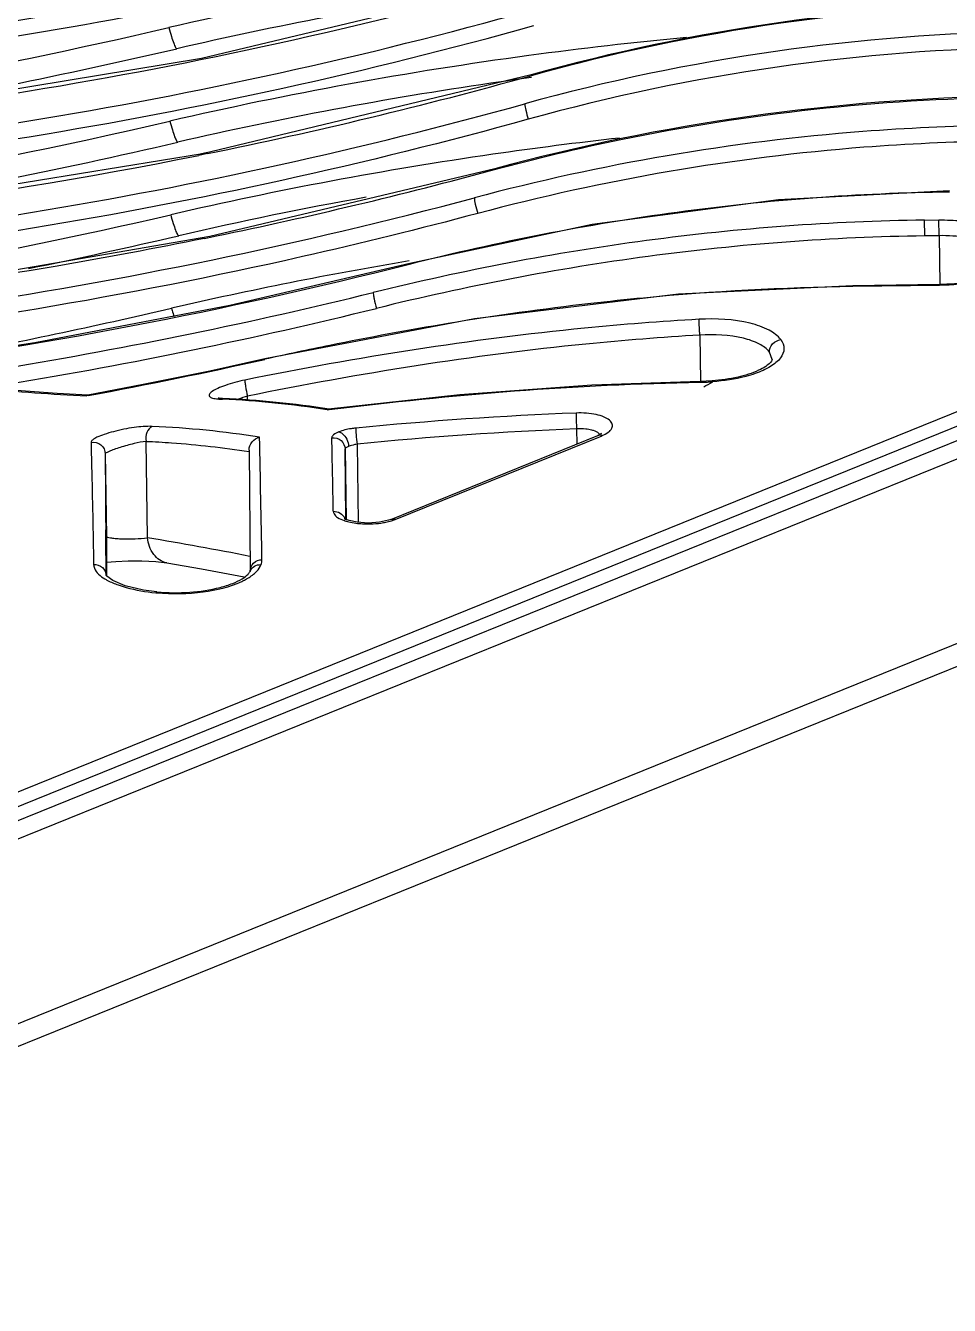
# Model space of a CAD drawing. Header units: millimetres. Extents: x 3083 to 7283, y 1609 to 4579.
# Drawn here: x 6122.3 to 6166, y 4081.9 to 4142.5 of the extents above; entities that cross this region are included whole.
import ezdxf

# ---------------------------------------------------------------- set-up
doc = ezdxf.new("R2010")
doc.units = ezdxf.units.MM

msp = doc.modelspace()

# ---------------------------------------------------------------- linework, layer by layer
at = {"linetype": 'Continuous'}
for p, q in [((6145.836, 4144.56, -163.187), (6130.6, 4140.907, -163.187)), ((6091.027, 4093.021, -163.187), (6215.011, 4143.244, -163.187)), ((6091.11, 4093.748, -163.187), (6212.68, 4142.994, -163.187)), ((6091.912, 4092.704, -163.187), (6215.859, 4142.912, -163.187)), ((6092.322, 4092.003, -163.187), (6216.27, 4142.211, -163.187)), ((6130.6, 4140.907, -163.187), (6114.537, 4138.262, -163.187)), ((6146.189, 4140.139, -163.187), (6130.633, 4136.402, -163.187)), ((6146.178, 4140.096, -163.187), (6146.189, 4140.139, -163.187)), ((6146.189, 4140.139, -163.187), (6146.189, 4140.139, -163.187)), ((6130.633, 4136.402, -163.187), (6114.26, 4133.725, -163.187)), ((6130.87, 4136.459, -163.187), (6130.451, 4136.372, -163.187)), ((6130.881, 4136.412, -163.187), (6130.461, 4136.327, -163.187)), ((6144.457, 4135.69, -163.187), (6130.994, 4132.485, -163.187)), ((6144.457, 4135.689, -163.187), (6144.446, 4135.656, -163.187)), ((6157.884, 4134.228, -163.187), (6149.064, 4133.058, -163.187)), ((6165.959, 4134.653, -163.187), (6157.884, 4134.228, -163.187)), ((6215.678, 4133.231, -163.187), (6092.45, 4083.314, -163.187)), ((6149.064, 4133.058, -163.187), (6140.444, 4131.212, -163.187)), ((6164.786, 4133.264, -163.187), (6165.459, 4133.273, -163.187)), ((6164.796, 4132.52, -163.187), (6164.786, 4133.264, -163.187)), ((6165.469, 4132.529, -163.187), (6165.459, 4133.273, -163.187)), ((6130.994, 4132.485, -163.187), (6116.717, 4130.03, -163.187)), ((6165.469, 4132.529, -163.187), (6164.796, 4132.52, -163.187)), ((6165.469, 4132.529, -163.187), (6165.503, 4130.221, -163.187)), ((6214.92, 4131.839, -163.187), (6091.692, 4081.922, -163.187)), ((6140.444, 4131.212, -163.187), (6131.927, 4129.224, -163.187)), ((6140.444, 4131.212, -163.187), (6140.434, 4131.188, -163.187)), ((6161.396, 4130.164, -163.187), (6153.144, 4129.763, -163.187)), ((6165.489, 4130.221, -163.187), (6161.396, 4130.164, -163.187)), ((6165.489, 4130.176, -163.187), (6161.396, 4130.119, -163.187)), ((6161.396, 4130.119, -163.187), (6161.396, 4130.164, -163.187)), ((6165.489, 4130.176, -163.187), (6165.489, 4130.221, -163.187)), ((6153.144, 4129.763, -163.187), (6143.508, 4128.6, -163.187)), ((6131.927, 4129.224, -163.187), (6122.713, 4127.463, -163.187)), ((6143.508, 4128.6, -163.187), (6133.593, 4126.695, -163.187)), ((6122.713, 4127.463, -163.187), (6113.904, 4126.141, -163.187)), ((6154.16, 4127.825, -163.187), (6154.192, 4125.638, -163.187)), ((6157.577, 4126.67, -163.187), (6157.449, 4127.022, -163.187)), ((6133.593, 4126.695, -163.187), (6130.991, 4126.126, -163.187)), ((6133.585, 4126.679, -163.187), (6133.593, 4126.695, -163.187)), ((6130.991, 4126.126, -163.187), (6127.84, 4125.481, -163.187)), ((6154.176, 4125.638, -163.187), (6149.048, 4125.455, -163.187)), ((6154.74, 4125.663, -163.187), (6154.176, 4125.638, -163.187)), ((6154.176, 4125.594, -163.187), (6154.176, 4125.638, -163.187)), ((6154.74, 4125.663, -163.187), (6154.739, 4125.663, -163.187)), ((6154.773, 4125.62, -163.187), (6154.74, 4125.663, -163.187)), ((6123.761, 4125.061, -163.187), (6121.852, 4125.198, -163.187)), ((6125.24, 4124.979, -163.187), (6123.761, 4125.061, -163.187)), ((6127.84, 4125.481, -163.187), (6125.212, 4124.977, -163.187)), ((6149.048, 4125.455, -163.187), (6142.817, 4125, -163.187)), ((6125.213, 4124.978, -163.187), (6125.154, 4124.952, -163.187)), ((6125.242, 4124.969, -163.187), (6125.154, 4124.952, -163.187)), ((6125.242, 4124.968, -163.187), (6125.154, 4124.952, -163.187)), ((6131.421, 4124.841, -163.187), (6131.389, 4124.848, -163.187)), ((6131.563, 4124.826, -163.187), (6131.421, 4124.841, -163.187)), ((6131.459, 4124.8, -163.187), (6131.594, 4124.825, -163.187)), ((6131.459, 4124.8, -163.187), (6131.591, 4124.794, -163.187)), ((6131.459, 4124.8, -163.187), (6131.592, 4124.792, -163.187)), ((6131.594, 4124.825, -163.187), (6131.563, 4124.826, -163.187)), ((6131.594, 4124.825, -163.187), (6131.595, 4124.825, -163.187)), ((6132.771, 4124.751, -163.187), (6132.769, 4124.936, -163.187)), ((6142.817, 4125, -163.187), (6136.602, 4124.319, -163.187)), ((6136.601, 4124.319, -163.187), (6136.533, 4124.288, -163.187)), ((6136.533, 4124.288, -163.187), (6136.635, 4124.3, -163.187)), ((6136.533, 4124.288, -163.187), (6136.635, 4124.299, -163.187)), ((6148.33, 4123.391, -163.187), (6148.341, 4122.669, -163.187)), ((6128.037, 4118.24, -163.187), (6127.97, 4122.799, -163.187)), ((6137.948, 4122.667, -163.187), (6138.001, 4118.968, -163.187)), ((6139.544, 4119.108, -163.187), (6149.329, 4123.069, -163.187)), ((6139.748, 4119.105, -163.187), (6149.533, 4123.066, -163.187)), ((6149.329, 4123.069, -163.187), (6149.328, 4123.069, -163.187)), ((6149.481, 4123.149, -163.187), (6149.329, 4123.072, -163.187)), ((6149.511, 4123.168, -163.187), (6149.481, 4123.149, -163.187)), ((6149.493, 4123.137, -163.187), (6149.511, 4123.168, -163.187)), ((6126.039, 4122.21, -163.187), (6126.095, 4118.306, -163.187)), ((6132.842, 4122.38, -163.187), (6132.893, 4116.667, -163.187)), ((6137.382, 4122.438, -163.187), (6137.431, 4119.086, -163.187)), ((6137.411, 4119.156, -163.187), (6137.382, 4122.438, -163.187)), ((6137.37, 4119.141, -163.187), (6137.354, 4119.151, -163.187)), ((6137.482, 4119.087, -163.187), (6137.37, 4119.141, -163.187)), ((6137.412, 4119.121, -163.187), (6137.411, 4119.152, -163.187)), ((6137.571, 4119.055, -163.187), (6137.482, 4119.087, -163.187)), ((6137.95, 4118.972, -163.187), (6137.571, 4119.055, -163.187)), ((6138.467, 4118.936, -163.187), (6137.95, 4118.972, -163.187)), ((6139.006, 4118.973, -163.187), (6138.467, 4118.936, -163.187)), ((6139.434, 4119.069, -163.187), (6139.006, 4118.973, -163.187)), ((6139.543, 4119.108, -163.187), (6139.434, 4119.069, -163.187)), ((6139.544, 4119.108, -163.187), (6139.543, 4119.108, -163.187)), ((6139.748, 4119.105, -163.187), (6139.544, 4119.108, -163.187)), ((6126.066, 4118.327, -163.187), (6126.064, 4118.615, -163.187)), ((6126.082, 4116.451, -163.187), (6126.066, 4118.327, -163.187)), ((6126.095, 4118.306, -163.187), (6126.096, 4118.292, -163.187)), ((6126.538, 4117.117, -163.187), (6127.122, 4117.142, -163.187)), ((6127.122, 4117.142, -163.187), (6127.773, 4117.142, -163.187)), ((6127.773, 4117.142, -163.187), (6128.429, 4117.109, -163.187)), ((6126.103, 4117.078, -163.187), (6126.538, 4117.117, -163.187)), ((6128.429, 4117.109, -163.187), (6128.955, 4117.046, -163.187)), ((6128.955, 4117.046, -163.187), (6128.954, 4117.046, -163.187)), ((6128.954, 4117.046, -163.187), (6130.587, 4116.764, -163.187)), ((6130.587, 4116.764, -163.187), (6132.606, 4116.395, -163.187)), ((6132.891, 4116.655, -163.187), (6132.887, 4116.644, -163.187)), ((6132.887, 4116.644, -163.187), (6132.888, 4116.645, -163.187)), ((6132.893, 4116.669, -163.187), (6132.891, 4116.655, -163.187)), ((6132.893, 4116.667, -163.187), (6132.893, 4116.669, -163.187)), ((6126.082, 4116.451, -163.187), (6126.082, 4116.449, -163.187)), ((6126.111, 4116.426, -163.187), (6126.082, 4116.449, -163.187)), ((6126.106, 4116.472, -163.187), (6126.107, 4116.429, -163.187)), ((6126.402, 4116.212, -163.187), (6126.111, 4116.426, -163.187)), ((6126.985, 4115.969, -163.187), (6126.402, 4116.212, -163.187)), ((6127.845, 4115.764, -163.187), (6126.985, 4115.969, -163.187)), ((6128.487, 4115.68, -163.187), (6127.845, 4115.764, -163.187)), ((6128.426, 4115.637, -163.187), (6128.487, 4115.68, -163.187)), ((6128.487, 4115.68, -163.187), (6128.487, 4115.68, -163.187))]:
    msp.add_line(p, q, dxfattribs=at)
for centre, radius, start, end in [((6170.863, 3961.598, -163.187), 185.545, 97.78569, 103.02298), ((6170.831, 3962.393, -163.187), 183.708, 98.51278, 103.02453), ((6086.54, 4357.208, -163.187), 222.168, 272.9824, 285.56309), ((6171.251, 4050.087, -163.187), 93.436, 90.76068, 105.56597), ((6171.259, 4050.226, -163.187), 93.342, 90.76612, 105.57952), ((6086.563, 4356.997, -163.187), 222.695, 272.97809, 285.56358), ((6061.836, 4432.902, -163.187), 298.205, 277.87516, 283.02634), ((6171.082, 4047.78, -163.187), 94.413, 90.77845, 105.48092), ((6061.882, 4433.334, -163.187), 299.671, 279.91682, 283.02661), ((6171.091, 4047.779, -163.187), 93.67, 90.78427, 105.50782), ((6171.03, 3956.294, -163.187), 186.432, 95.38581, 97.69224), ((6170.909, 3957.157, -163.187), 185.561, 97.69088, 103.02278), ((6170.894, 3957.862, -163.187), 183.816, 98.32652, 103.02324), ((6086.93, 4352.499, -163.187), 220.511, 281.49689, 285.58604), ((6170.973, 3957.345, -163.187), 184.339, 97.72309, 98.32752), ((6170.167, 4041.329, -163.187), 97.8, 90.81654, 105.24083), ((6061.845, 4428.641, -163.187), 298.373, 276.99159, 283.02568), ((6171.047, 3952.08, -163.187), 186.22, 96.37779, 98.23611), ((6061.912, 4428.971, -163.187), 299.734, 279.6944, 283.02635), ((6086.462, 4354.954, -163.187), 223.01, 272.99902, 281.379), ((6170.946, 3952.762, -163.187), 185.53, 98.23541, 103.02316), ((6086.426, 4349.445, -163.187), 221.521, 281.68822, 285.18391), ((6170.86, 3953.819, -163.187), 183.427, 100.19711, 103.02651), ((6061.849, 4424.452, -163.187), 298.612, 277.84189, 283.02284), ((6062.07, 4424.015, -163.187), 299.191, 281.6347, 283.02791), ((6086.173, 4350.607, -163.187), 222.71, 281.5416, 281.69126), ((6084.779, 4350.449, -163.187), 226.214, 277.40586, 284.24253), ((6170.937, 3948.601, -163.187), 185.262, 99.48105, 103.02574), ((6163.025, 4008.883, -163.187), 121.247, 90.76944, 95.45607), ((6084.475, 4349.972, -163.187), 226.716, 279.35411, 283.8425), ((6164.643, 3993.364, -163.187), 136.853, 96.56323, 99.41654), ((6163.647, 4001.636, -163.187), 128.52, 95.42515, 96.54355), ((6062.074, 4419.133, -163.187), 297.7, 280.86479, 283.02748), ((6084.7, 4348.623, -163.187), 226.117, 279.34711, 283.85941), ((6167.127, 3978.385, -163.187), 152.036, 99.41622, 101.55666), ((6170.277, 3962.757, -163.187), 167.979, 101.54165, 102.61697), ((6083.913, 4347.746, -163.187), 226.579, 280.50969, 282.66361), ((6122.882, 4181.028, -163.187), 63.931, 299.47687, 299.92348), ((6154.009, 4136.302, -163.187), 10.709, 273.02832, 274.0899), ((6130.076, 4228.322, -163.187), 103.487, 264.56705, 267.27381), ((6153.991, 4136.7, -163.187), 11.108, 270.95389, 271.98481), ((6153.997, 4136.533, -163.187), 10.941, 271.98423, 273.02892), ((6131.565, 4127.321, -163.187), 2.524, 265.58975, 267.58456), ((6129.539, 4080.413, -163.187), 44.429, 80.94335, 87.35304), ((6129.665, 4080.256, -163.187), 44.61, 81.01399, 87.52215), ((6135.088, 4117.168, -163.187), 8.107, 106.6242, 109.84935), ((6155.401, 3944.135, -163.187), 180.144, 92.25752, 95.57929), ((6126.273, 4078.515, -163.187), 45.036, 80.97447, 87.46277), ((6155.624, 3943.919, -163.187), 179.62, 92.3274, 95.64775), ((4652.23, 4091.068, -163.187), 1481.452, 1.010677, 1.234834), ((4495.596, 4089.011, -163.187), 1641.512, 1.063863, 1.185314), ((6149.426, 4122.778, -163.187), 0.311, 69.92755, 77.93144), ((7434.68, 4129.464, -163.187), 1308.661, 180.317607, 180.475005), ((6138.041, 4121.097, -163.187), 2.159, 250.84438, 253.1744), ((6136.875, 4118.943, -163.187), 0.54, 13.25224, 23.17443), ((6138.111, 4121.327, -163.187), 2.4, 253.14915, 254.06916), ((7041.464, 4122.824, -163.187), 915.379, 180.282777, 180.397576), ((6097.288, 3935.294, -163.187), 185.512, 78.93683, 80.45932), ((6129.297, 4124.832, -163.187), 9.236, 264.59029, 264.94855)]:
    msp.add_arc(centre, radius, start, end, dxfattribs=at)
for points, knots in [([(6102.38, 4140.387, -163.187), (6109.47, 4140.935, -163.187), (6123.591, 4142.658, -163.187), (6137.486, 4145.717, -163.187), (6144.33, 4147.575, -163.187)], [0, 0, 0, 0, 0.500683, 1, 1, 1, 1]), ([(6102.661, 4139.68, -163.187), (6109.731, 4140.232, -163.187), (6123.811, 4141.96, -163.187), (6137.666, 4145.014, -163.187), (6144.492, 4146.867, -163.187)], [0, 0, 0, 0, 0.500656, 1, 1, 1, 1]), ([(6145.825, 4144.506, -163.187), (6138.139, 4142.371, -163.187), (6122.499, 4138.932, -163.187), (6106.581, 4137.202, -163.187), (6098.593, 4136.749, -163.187)], [0, 0, 0, 0, 0.49927, 1, 1, 1, 1]), ([(6129.051, 4142.37, -163.187), (6129.089, 4142.232, -163.187), (6129.16, 4141.984, -163.187), (6129.262, 4141.674, -163.187), (6129.343, 4141.479, -163.187), (6129.392, 4141.395, -163.187), (6129.419, 4141.372, -163.187), (6129.429, 4141.375, -163.187)], [0, 0, 0, 0, 0.399782, 0.71465, 0.917446, 0.97269, 1, 1, 1, 1]), ([(6144.446, 4135.658, -163.187), (6146.422, 4136.19, -163.187), (6154.401, 4138.092, -163.187), (6162.62, 4138.998, -163.187), (6168.773, 4139.072, -163.187)], [0, 0, 0, 0, 0.24959, 1, 1, 1, 1]), ([(6098.649, 4131.007, -163.187), (6106.637, 4131.463, -163.187), (6122.555, 4133.193, -163.187), (6138.195, 4136.633, -163.187), (6145.881, 4138.768, -163.187)], [0, 0, 0, 0, 0.500732, 1, 1, 1, 1]), ([(6145.881, 4138.768, -163.187), (6145.88, 4138.666, -163.187), (6145.939, 4138.42, -163.187), (6146.001, 4138.179, -163.187), (6146.046, 4138.039, -163.187)], [0, 0, 0, 0, 0.408073, 1, 1, 1, 1]), ([(6146.046, 4138.04, -163.187), (6138.339, 4135.899, -163.187), (6122.656, 4132.45, -163.187), (6106.695, 4130.714, -163.187), (6098.686, 4130.255, -163.187)], [0, 0, 0, 0, 0.499279, 1, 1, 1, 1]), ([(6129.095, 4137.945, -163.187), (6129.132, 4137.807, -163.187), (6129.203, 4137.56, -163.187), (6129.305, 4137.249, -163.187), (6129.386, 4137.054, -163.187), (6129.435, 4136.97, -163.187), (6129.463, 4136.947, -163.187), (6129.472, 4136.95, -163.187)], [0, 0, 0, 0, 0.399782, 0.71465, 0.917446, 0.97269, 1, 1, 1, 1]), ([(6168.1, 4137.735, -163.187), (6166.022, 4137.708, -163.187), (6157.736, 4137.336, -163.187), (6149.501, 4135.92, -163.187), (6143.498, 4134.32, -163.187)], [0, 0, 0, 0, 0.250692, 1, 1, 1, 1]), ([(6168.11, 4136.991, -163.187), (6166.044, 4136.963, -163.187), (6157.809, 4136.586, -163.187), (6149.624, 4135.175, -163.187), (6143.657, 4133.58, -163.187)], [0, 0, 0, 0, 0.250641, 1, 1, 1, 1]), ([(6109.995, 4128.052, -163.187), (6112.825, 4128.365, -163.187), (6124.1, 4129.823, -163.187), (6135.267, 4132.12, -163.187), (6143.498, 4134.32, -163.187)], [0, 0, 0, 0, 0.250508, 1, 1, 1, 1]), ([(6140.434, 4131.188, -163.187), (6144.597, 4132.242, -163.187), (6153.055, 4133.902, -163.187), (6161.655, 4134.552, -163.187), (6165.96, 4134.608, -163.187)], [0, 0, 0, 0, 0.499332, 1, 1, 1, 1]), ([(6143.498, 4134.32, -163.187), (6143.492, 4134.22, -163.187), (6143.554, 4133.969, -163.187), (6143.612, 4133.725, -163.187), (6143.657, 4133.58, -163.187)], [0, 0, 0, 0, 0.398523, 1, 1, 1, 1]), ([(6143.657, 4133.582, -163.187), (6140.908, 4132.847, -163.187), (6129.84, 4130.117, -163.187), (6118.565, 4128.236, -163.187), (6110.064, 4127.294, -163.187)], [0, 0, 0, 0, 0.249619, 1, 1, 1, 1]), ([(6129.138, 4133.52, -163.187), (6129.175, 4133.382, -163.187), (6129.246, 4133.135, -163.187), (6129.348, 4132.824, -163.187), (6129.429, 4132.629, -163.187), (6129.478, 4132.545, -163.187), (6129.506, 4132.522, -163.187), (6129.515, 4132.525, -163.187)], [0, 0, 0, 0, 0.399782, 0.71465, 0.917446, 0.97269, 1, 1, 1, 1]), ([(6164.786, 4133.264, -163.187), (6160.391, 4133.207, -163.187), (6151.613, 4132.549, -163.187), (6142.974, 4130.886, -163.187), (6138.717, 4129.84, -163.187)], [0, 0, 0, 0, 0.500647, 1, 1, 1, 1]), ([(6165.459, 4133.273, -163.187), (6165.82, 4133.278, -163.187), (6166.518, 4133.251, -163.187), (6167.502, 4133.104, -163.187), (6168.34, 4132.859, -163.187), (6168.978, 4132.539, -163.187), (6169.343, 4132.184, -163.187), (6169.454, 4131.873, -163.187), (6169.447, 4131.562, -163.187), (6169.193, 4131.167, -163.187), (6168.879, 4130.958, -163.187), (6168.693, 4130.856, -163.187)], [0, 0, 0, 0, 0.187137, 0.362467, 0.51537, 0.63869, 0.731395, 0.769811, 0.806693, 0.889428, 1, 1, 1, 1]), ([(6130.733, 4132.401, -163.187), (6128.416, 4131.928, -163.187), (6119.109, 4130.181, -163.187), (6109.693, 4129.026, -163.187), (6102.612, 4128.474, -163.187)], [0, 0, 0, 0, 0.24976, 1, 1, 1, 1]), ([(6164.796, 4132.52, -163.187), (6160.425, 4132.46, -163.187), (6151.692, 4131.797, -163.187), (6143.1, 4130.134, -163.187), (6138.865, 4129.089, -163.187)], [0, 0, 0, 0, 0.500536, 1, 1, 1, 1]), ([(6168.888, 4131.251, -163.187), (6168.885, 4131.441, -163.187), (6168.682, 4131.743, -163.187), (6168.288, 4132.002, -163.187), (6167.676, 4132.275, -163.187), (6166.721, 4132.486, -163.187), (6165.904, 4132.535, -163.187), (6165.469, 4132.529, -163.187)], [0, 0, 0, 0, 0.1471, 0.247526, 0.368438, 0.662773, 1, 1, 1, 1]), ([(6168.888, 4131.251, -163.187), (6168.888, 4131.235, -163.187), (6168.858, 4131.162, -163.187), (6168.727, 4131.024, -163.187), (6168.458, 4130.833, -163.187), (6167.844, 4130.552, -163.187), (6166.837, 4130.302, -163.187), (6165.961, 4130.227, -163.187), (6165.489, 4130.221, -163.187)], [0, 0, 0, 0, 0.013068, 0.062599, 0.15443, 0.28215, 0.613211, 1, 1, 1, 1]), ([(6168.693, 4130.856, -163.187), (6168.259, 4130.617, -163.187), (6167.189, 4130.294, -163.187), (6166.092, 4130.184, -163.187), (6165.489, 4130.176, -163.187)], [0, 0, 0, 0, 0.451165, 1, 1, 1, 1]), ([(6138.717, 4129.84, -163.187), (6138.714, 4129.806, -163.187), (6138.726, 4129.706, -163.187), (6138.767, 4129.454, -163.187), (6138.821, 4129.239, -163.187), (6138.865, 4129.089, -163.187)], [0, 0, 0, 0, 0.134578, 0.388775, 1, 1, 1, 1]), ([(6129.181, 4129.096, -163.187), (6129.19, 4129.061, -163.187), (6129.226, 4128.93, -163.187), (6129.264, 4128.8, -163.187), (6129.294, 4128.704, -163.187)], [0, 0, 0, 0, 0.263503, 1, 1, 1, 1]), ([(6154.123, 4128.574, -163.187), (6152.316, 4128.471, -163.187), (6145.11, 4127.908, -163.187), (6137.956, 4126.772, -163.187), (6132.646, 4125.698, -163.187)], [0, 0, 0, 0, 0.250374, 1, 1, 1, 1]), ([(6157.987, 4127.612, -163.187), (6157.847, 4127.801, -163.187), (6157.375, 4128.131, -163.187), (6156.08, 4128.564, -163.187), (6154.93, 4128.62, -163.187), (6154.123, 4128.574, -163.187)], [0, 0, 0, 0, 0.173224, 0.406638, 1, 1, 1, 1]), ([(6154.16, 4127.825, -163.187), (6154.155, 4127.894, -163.187), (6154.141, 4128.144, -163.187), (6154.124, 4128.394, -163.187), (6154.123, 4128.574, -163.187)], [0, 0, 0, 0, 0.27864, 1, 1, 1, 1]), ([(6154.16, 4127.825, -163.187), (6152.361, 4127.72, -163.187), (6145.183, 4127.152, -163.187), (6138.057, 4126.011, -163.187), (6132.769, 4124.936, -163.187)], [0, 0, 0, 0, 0.250286, 1, 1, 1, 1]), ([(6157.449, 4127.022, -163.187), (6157.33, 4127.184, -163.187), (6156.929, 4127.463, -163.187), (6155.828, 4127.832, -163.187), (6154.847, 4127.87, -163.187), (6154.16, 4127.825, -163.187)], [0, 0, 0, 0, 0.172908, 0.405598, 1, 1, 1, 1]), ([(6157.987, 4127.612, -163.187), (6158.077, 4127.489, -163.187), (6158.203, 4127.175, -163.187), (6157.973, 4126.674, -163.187), (6157.463, 4126.288, -163.187), (6157.026, 4126.096, -163.187), (6156.773, 4126.007, -163.187)], [0, 0, 0, 0, 0.194537, 0.39251, 0.655613, 1, 1, 1, 1]), ([(6157.449, 4127.022, -163.187), (6157.447, 4127.161, -163.187), (6157.567, 4127.452, -163.187), (6157.843, 4127.594, -163.187), (6157.987, 4127.612, -163.187)], [0, 0, 0, 0, 0.490082, 1, 1, 1, 1]), ([(6157.577, 4126.67, -163.187), (6157.578, 4126.61, -163.187), (6157.456, 4126.488, -163.187), (6157.253, 4126.316, -163.187), (6156.746, 4126.052, -163.187), (6155.902, 4125.797, -163.187), (6155.151, 4125.693, -163.187), (6154.74, 4125.663, -163.187)], [0, 0, 0, 0, 0.05759, 0.145457, 0.269688, 0.600296, 1, 1, 1, 1]), ([(6132.646, 4125.698, -163.187), (6132.486, 4125.665, -163.187), (6132.177, 4125.592, -163.187), (6131.745, 4125.461, -163.187), (6131.386, 4125.321, -163.187), (6131.147, 4125.198, -163.187), (6131.019, 4125.098, -163.187), (6130.966, 4125.037, -163.187), (6130.946, 4124.972, -163.187), (6130.973, 4124.914, -163.187), (6131.033, 4124.874, -163.187), (6131.166, 4124.826, -163.187), (6131.284, 4124.812, -163.187), (6131.371, 4124.805, -163.187)], [0, 0, 0, 0, 0.207077, 0.402933, 0.570694, 0.696658, 0.741633, 0.774908, 0.799352, 0.821908, 0.850664, 0.889505, 1, 1, 1, 1]), ([(6132.646, 4125.698, -163.187), (6132.642, 4125.665, -163.187), (6132.652, 4125.566, -163.187), (6132.686, 4125.312, -163.187), (6132.732, 4125.091, -163.187), (6132.768, 4124.936, -163.187)], [0, 0, 0, 0, 0.127659, 0.381367, 1, 1, 1, 1]), ([(6156.773, 4126.007, -163.187), (6156.626, 4125.955, -163.187), (6155.975, 4125.758, -163.187), (6155.296, 4125.658, -163.187), (6154.773, 4125.62, -163.187)], [0, 0, 0, 0, 0.228437, 1, 1, 1, 1]), ([(6149.534, 4123.069, -163.187), (6149.638, 4123.111, -163.187), (6149.812, 4123.2, -163.187), (6150.011, 4123.386, -163.187), (6150.042, 4123.628, -163.187), (6149.877, 4123.827, -163.187), (6149.606, 4123.972, -163.187), (6149.234, 4124.081, -163.187), (6148.789, 4124.14, -163.187), (6148.47, 4124.145, -163.187), (6148.305, 4124.139, -163.187)], [0, 0, 0, 0, 0.127169, 0.221058, 0.294352, 0.378286, 0.493082, 0.64034, 0.813263, 1, 1, 1, 1]), ([(6148.305, 4124.139, -163.187), (6148.305, 4124.1, -163.187), (6148.311, 4123.85, -163.187), (6148.321, 4123.6, -163.187), (6148.33, 4123.391, -163.187)], [0, 0, 0, 0, 0.159014, 1, 1, 1, 1]), ([(6128.266, 4123.507, -163.187), (6127.981, 4123.519, -163.187), (6127.36, 4123.463, -163.187), (6126.601, 4123.312, -163.187), (6126.019, 4123.142, -163.187), (6125.682, 4123.009, -163.187), (6125.469, 4122.899, -163.187), (6125.367, 4122.793, -163.187), (6125.368, 4122.749, -163.187)], [0, 0, 0, 0, 0.279662, 0.607246, 0.755856, 0.875652, 0.95705, 1, 1, 1, 1]), ([(6128.266, 4123.507, -163.187), (6128.147, 4123.46, -163.187), (6127.96, 4123.22, -163.187), (6127.943, 4122.938, -163.187), (6127.97, 4122.799, -163.187)], [0, 0, 0, 0, 0.475247, 1, 1, 1, 1]), ([(6137.084, 4123.245, -163.187), (6136.998, 4123.21, -163.187), (6136.866, 4123.153, -163.187), (6136.755, 4123.022, -163.187), (6136.756, 4122.968, -163.187)], [0, 0, 0, 0, 0.631176, 1, 1, 1, 1]), ([(6137.887, 4123.426, -163.187), (6137.813, 4123.418, -163.187), (6137.541, 4123.383, -163.187), (6137.27, 4123.321, -163.187), (6137.084, 4123.245, -163.187)], [0, 0, 0, 0, 0.270409, 1, 1, 1, 1]), ([(6137.084, 4123.245, -163.187), (6137.143, 4123.233, -163.187), (6137.405, 4123.098, -163.187), (6137.544, 4122.784, -163.187), (6137.547, 4122.556, -163.187)], [0, 0, 0, 0, 0.20744, 1, 1, 1, 1]), ([(6137.887, 4123.426, -163.187), (6137.885, 4123.324, -163.187), (6137.908, 4123.071, -163.187), (6137.93, 4122.818, -163.187), (6137.948, 4122.667, -163.187)], [0, 0, 0, 0, 0.398996, 1, 1, 1, 1]), ([(6149.134, 4123.305, -163.187), (6149.106, 4123.314, -163.187), (6148.986, 4123.35, -163.187), (6148.861, 4123.37, -163.187), (6148.765, 4123.38, -163.187)], [0, 0, 0, 0, 0.228777, 1, 1, 1, 1]), ([(6149.433, 4123.117, -163.187), (6149.42, 4123.137, -163.187), (6149.338, 4123.226, -163.187), (6149.224, 4123.275, -163.187), (6149.134, 4123.305, -163.187)], [0, 0, 0, 0, 0.200749, 1, 1, 1, 1]), ([(6125.368, 4122.749, -163.187), (6125.526, 4122.778, -163.187), (6125.881, 4122.694, -163.187), (6126.037, 4122.365, -163.187), (6126.039, 4122.21, -163.187)], [0, 0, 0, 0, 0.509564, 1, 1, 1, 1]), ([(6125.368, 4122.749, -163.187), (6125.378, 4122.367, -163.187), (6125.427, 4120.443, -163.187), (6125.463, 4118.518, -163.187), (6125.491, 4116.976, -163.187)], [0, 0, 0, 0, 0.198741, 1, 1, 1, 1]), ([(6127.97, 4122.799, -163.187), (6127.78, 4122.776, -163.187), (6127.48, 4122.712, -163.187), (6127.075, 4122.606, -163.187), (6126.759, 4122.513, -163.187), (6126.481, 4122.421, -163.187), (6126.25, 4122.338, -163.187), (6126.124, 4122.275, -163.187), (6126.039, 4122.232, -163.187), (6126.039, 4122.21, -163.187)], [0, 0, 0, 0, 0.283552, 0.451109, 0.617648, 0.768141, 0.888411, 0.96659, 1, 1, 1, 1]), ([(6127.97, 4122.799, -163.187), (6128.374, 4122.782, -163.187), (6130.004, 4122.689, -163.187), (6131.629, 4122.503, -163.187), (6132.843, 4122.316, -163.187)], [0, 0, 0, 0, 0.24728, 1, 1, 1, 1]), ([(6132.842, 4122.38, -163.187), (6132.84, 4122.52, -163.187), (6132.95, 4122.804, -163.187), (6133.204, 4122.962, -163.187), (6133.338, 4122.993, -163.187)], [0, 0, 0, 0, 0.504452, 1, 1, 1, 1]), ([(6136.756, 4122.968, -163.187), (6136.908, 4122.983, -163.187), (6137.233, 4122.891, -163.187), (6137.38, 4122.584, -163.187), (6137.382, 4122.438, -163.187)], [0, 0, 0, 0, 0.511224, 1, 1, 1, 1]), ([(6137.948, 4122.667, -163.187), (6137.911, 4122.66, -163.187), (6137.775, 4122.632, -163.187), (6137.641, 4122.594, -163.187), (6137.547, 4122.556, -163.187)], [0, 0, 0, 0, 0.270339, 1, 1, 1, 1]), ([(6137.547, 4122.556, -163.187), (6137.505, 4122.539, -163.187), (6137.447, 4122.513, -163.187), (6137.382, 4122.461, -163.187), (6137.382, 4122.438, -163.187)], [0, 0, 0, 0, 0.660728, 1, 1, 1, 1]), ([(6136.825, 4119.489, -163.187), (6136.937, 4119.493, -163.187), (6137.167, 4119.437, -163.187), (6137.328, 4119.258, -163.187), (6137.371, 4119.156, -163.187)], [0, 0, 0, 0, 0.502273, 1, 1, 1, 1]), ([(6136.825, 4119.489, -163.187), (6136.826, 4119.447, -163.187), (6136.866, 4119.325, -163.187), (6137.052, 4119.17, -163.187), (6137.228, 4119.094, -163.187), (6137.332, 4119.057, -163.187)], [0, 0, 0, 0, 0.179666, 0.524534, 1, 1, 1, 1]), ([(6137.453, 4119.02, -163.187), (6137.486, 4119.01, -163.187), (6137.63, 4118.972, -163.187), (6137.777, 4118.945, -163.187), (6137.889, 4118.93, -163.187)], [0, 0, 0, 0, 0.235588, 1, 1, 1, 1]), ([(6139.204, 4118.955, -163.187), (6139.237, 4118.961, -163.187), (6139.362, 4118.985, -163.187), (6139.486, 4119.016, -163.187), (6139.577, 4119.044, -163.187)], [0, 0, 0, 0, 0.260827, 1, 1, 1, 1]), ([(6137.889, 4118.93, -163.187), (6137.996, 4118.916, -163.187), (6138.434, 4118.875, -163.187), (6138.878, 4118.897, -163.187), (6139.204, 4118.955, -163.187)], [0, 0, 0, 0, 0.245855, 1, 1, 1, 1]), ([(6126.095, 4118.306, -163.187), (6126.096, 4118.286, -163.187), (6126.183, 4118.26, -163.187), (6126.303, 4118.232, -163.187), (6126.529, 4118.206, -163.187), (6126.914, 4118.18, -163.187), (6127.429, 4118.182, -163.187), (6127.844, 4118.212, -163.187), (6128.037, 4118.24, -163.187)], [0, 0, 0, 0, 0.030358, 0.103652, 0.217728, 0.363609, 0.701557, 1, 1, 1, 1]), ([(6128.954, 4117.047, -163.187), (6128.711, 4117.087, -163.187), (6128.236, 4117.435, -163.187), (6128.073, 4117.962, -163.187), (6128.037, 4118.24, -163.187)], [0, 0, 0, 0, 0.467141, 1, 1, 1, 1]), ([(6132.893, 4116.669, -163.187), (6132.892, 4116.804, -163.187), (6133.02, 4117.091, -163.187), (6133.309, 4117.196, -163.187), (6133.451, 4117.199, -163.187)], [0, 0, 0, 0, 0.485998, 1, 1, 1, 1]), ([(6125.491, 4116.976, -163.187), (6125.639, 4116.982, -163.187), (6125.944, 4116.882, -163.187), (6126.08, 4116.589, -163.187), (6126.082, 4116.451, -163.187)], [0, 0, 0, 0, 0.518773, 1, 1, 1, 1]), ([(6125.491, 4116.976, -163.187), (6125.492, 4116.916, -163.187), (6125.558, 4116.622, -163.187), (6125.817, 4116.42, -163.187), (6126.016, 4116.298, -163.187)], [0, 0, 0, 0, 0.204349, 1, 1, 1, 1]), ([(6128.487, 4115.68, -163.187), (6129.002, 4115.631, -163.187), (6130.01, 4115.622, -163.187), (6131.214, 4115.798, -163.187), (6132.037, 4116.054, -163.187), (6132.48, 4116.264, -163.187), (6132.755, 4116.458, -163.187), (6132.868, 4116.592, -163.187), (6132.887, 4116.644, -163.187)], [0, 0, 0, 0, 0.334267, 0.649297, 0.782551, 0.890547, 0.964547, 1, 1, 1, 1]), ([(6132.496, 4116.173, -163.187), (6132.556, 4116.201, -163.187), (6132.768, 4116.307, -163.187), (6132.97, 4116.437, -163.187), (6133.1, 4116.55, -163.187)], [0, 0, 0, 0, 0.275733, 1, 1, 1, 1]), ([(6132.889, 4116.645, -163.187), (6132.928, 4116.744, -163.187), (6133.079, 4116.922, -163.187), (6133.303, 4116.971, -163.187), (6133.411, 4116.966, -163.187)], [0, 0, 0, 0, 0.496172, 1, 1, 1, 1]), ([(6133.1, 4116.55, -163.187), (6133.137, 4116.582, -163.187), (6133.262, 4116.702, -163.187), (6133.366, 4116.849, -163.187), (6133.411, 4116.966, -163.187)], [0, 0, 0, 0, 0.27938, 1, 1, 1, 1]), ([(6126.016, 4116.298, -163.187), (6126.061, 4116.271, -163.187), (6126.263, 4116.157, -163.187), (6126.478, 4116.067, -163.187), (6126.647, 4116.007, -163.187)], [0, 0, 0, 0, 0.22644, 1, 1, 1, 1]), ([(6126.647, 4116.007, -163.187), (6126.775, 4115.961, -163.187), (6127.355, 4115.781, -163.187), (6127.958, 4115.682, -163.187), (6128.426, 4115.637, -163.187)], [0, 0, 0, 0, 0.224277, 1, 1, 1, 1]), ([(6128.484, 4115.632, -163.187), (6129.21, 4115.568, -163.187), (6130.576, 4115.599, -163.187), (6131.925, 4115.906, -163.187), (6132.496, 4116.173, -163.187)], [0, 0, 0, 0, 0.53634, 1, 1, 1, 1])]:
    msp.add_open_spline(points, degree=3, knots=knots, dxfattribs=at)
for points in [[(6136.635, 4124.3, -163.187), (6142.453, 4125.025, -163.187), (6148.314, 4125.496, -163.187), (6154.176, 4125.594, -163.187)], [(6148.765, 4123.38, -163.187), (6148.62, 4123.396, -163.187), (6148.475, 4123.398, -163.187), (6148.33, 4123.391, -163.187)], [(6149.491, 4123.082, -163.187), (6149.438, 4123.093, -163.187), (6149.379, 4123.09, -163.187), (6149.328, 4123.07, -163.187)], [(6139.577, 4119.044, -163.187), (6139.635, 4119.062, -163.187), (6139.692, 4119.082, -163.187), (6139.748, 4119.105, -163.187)], [(6133.411, 4116.966, -163.187), (6133.438, 4117.04, -163.187), (6133.453, 4117.12, -163.187), (6133.451, 4117.199, -163.187)]]:
    msp.add_open_spline(points, degree=3, dxfattribs=at)

doc.saveas('drawing.dxf')
